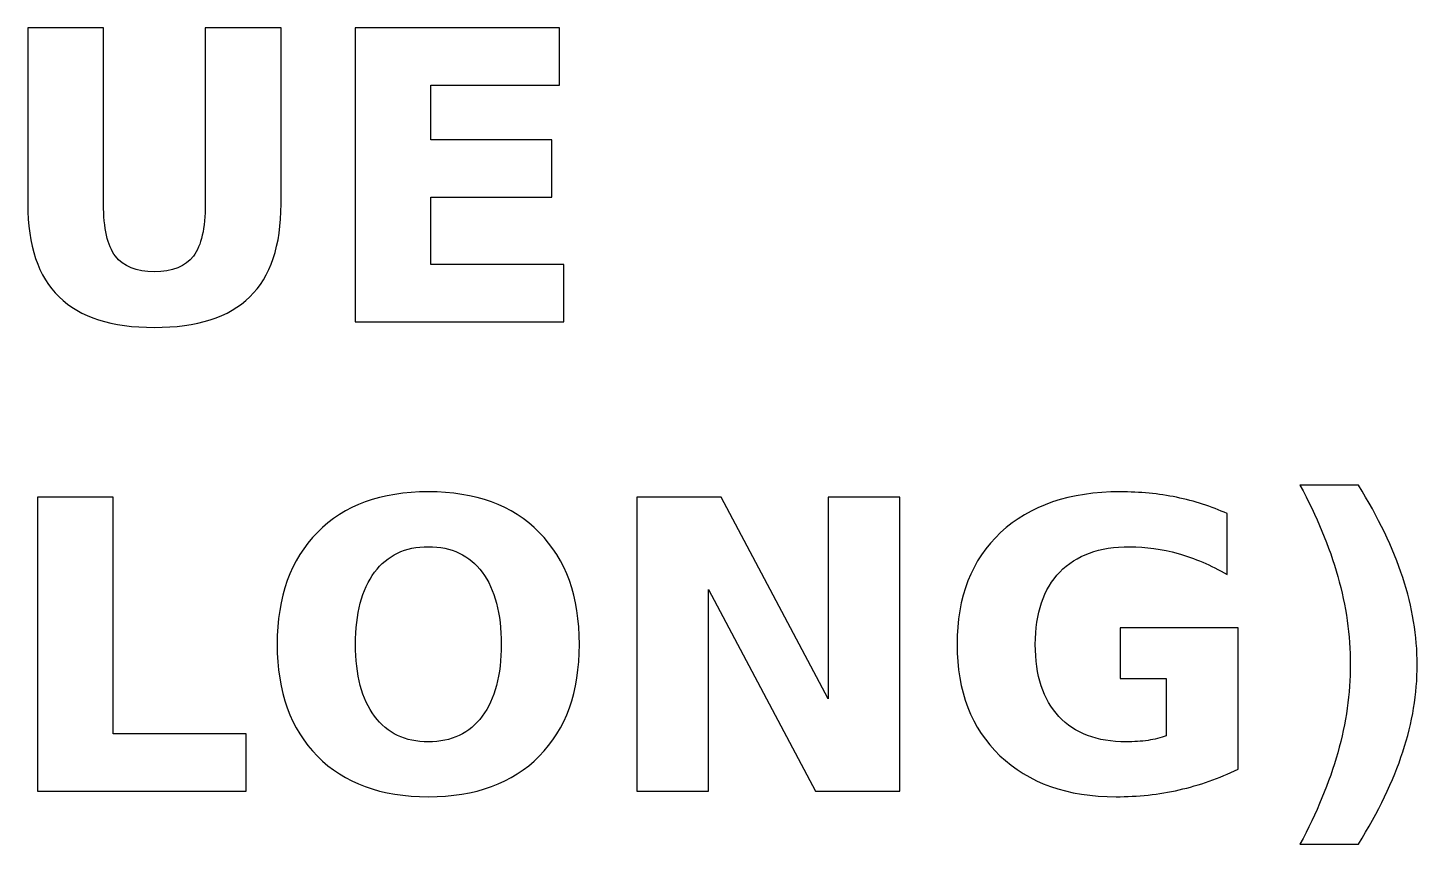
# Model space of a CAD drawing. Header units: centimetres. Extents: x -11.86 to -9.14, y -15.1 to -13.78.
# Drawn here: x -9.826 to -9.137, y -14.425 to -14.02 of the extents above; entities that cross this region are included whole.
import ezdxf

# ---------------------------------------------------------------- set-up
doc = ezdxf.new("R2010")
doc.units = ezdxf.units.CM
doc.header["$MEASUREMENT"] = 0
doc.layers.add('Layer 1', color=7, linetype='Continuous')

msp = doc.modelspace()

# ---------------------------------------------------------------- linework, layer by layer
at = {"layer": 'Layer 1', "color": 250}
for points, knots in [([(-9.82648, -14.02018), (-9.82648, -14.02018), (-9.78888, -14.02018), (-9.78888, -14.02018), (-9.78888, -14.02018), (-9.78888, -14.02018), (-9.78888, -14.10758), (-9.78888, -14.10758), (-9.78888, -14.10758), (-9.78888, -14.11961), (-9.78692, -14.12825), (-9.78298, -14.13341), (-9.78298, -14.13341), (-9.77905, -14.13858), (-9.77262, -14.14118), (-9.76368, -14.14118), (-9.76368, -14.14118), (-9.75468, -14.14118), (-9.74822, -14.13858), (-9.74428, -14.13341), (-9.74428, -14.13341), (-9.74035, -14.12825), (-9.73838, -14.11961), (-9.73838, -14.10758), (-9.73838, -14.10758), (-9.73838, -14.10758), (-9.73838, -14.02018), (-9.73838, -14.02018), (-9.73838, -14.02018), (-9.73838, -14.02018), (-9.70078, -14.02018), (-9.70078, -14.02018), (-9.70078, -14.02018), (-9.70078, -14.02018), (-9.70078, -14.10758), (-9.70078, -14.10758), (-9.70078, -14.10758), (-9.70078, -14.12821), (-9.70595, -14.14358), (-9.71632, -14.15368), (-9.71632, -14.15368), (-9.72665, -14.16378), (-9.74245, -14.16881), (-9.76368, -14.16881), (-9.76368, -14.16881), (-9.78485, -14.16881), (-9.80062, -14.16378), (-9.81095, -14.15368), (-9.81095, -14.15368), (-9.82132, -14.14358), (-9.82648, -14.12821), (-9.82648, -14.10758), (-9.82648, -14.10758), (-9.82648, -14.10758), (-9.82648, -14.02018), (-9.82648, -14.02018)], [0, 0, 0, 0, 0.071429, 0.071429, 0.071429, 0.071429, 0.142857, 0.142857, 0.142857, 0.142857, 0.214286, 0.214286, 0.214286, 0.214286, 0.285714, 0.285714, 0.285714, 0.285714, 0.357143, 0.357143, 0.357143, 0.357143, 0.428571, 0.428571, 0.428571, 0.428571, 0.5, 0.5, 0.5, 0.5, 0.571429, 0.571429, 0.571429, 0.571429, 0.642857, 0.642857, 0.642857, 0.642857, 0.714286, 0.714286, 0.714286, 0.714286, 0.785714, 0.785714, 0.785714, 0.785714, 0.857143, 0.857143, 0.857143, 0.857143, 0.928571, 0.928571, 0.928571, 0.928571, 1, 1, 1, 1]), ([(-9.66408, -14.02018), (-9.66408, -14.02018), (-9.56262, -14.02018), (-9.56262, -14.02018), (-9.56262, -14.02018), (-9.56262, -14.02018), (-9.56262, -14.04861), (-9.56262, -14.04861), (-9.56262, -14.04861), (-9.56262, -14.04861), (-9.62648, -14.04861), (-9.62648, -14.04861), (-9.62648, -14.04861), (-9.62648, -14.04861), (-9.62648, -14.07575), (-9.62648, -14.07575), (-9.62648, -14.07575), (-9.62648, -14.07575), (-9.56645, -14.07575), (-9.56645, -14.07575), (-9.56645, -14.07575), (-9.56645, -14.07575), (-9.56645, -14.10418), (-9.56645, -14.10418), (-9.56645, -14.10418), (-9.56645, -14.10418), (-9.62648, -14.10418), (-9.62648, -14.10418), (-9.62648, -14.10418), (-9.62648, -14.10418), (-9.62648, -14.13755), (-9.62648, -14.13755), (-9.62648, -14.13755), (-9.62648, -14.13755), (-9.56048, -14.13755), (-9.56048, -14.13755), (-9.56048, -14.13755), (-9.56048, -14.13755), (-9.56048, -14.16598), (-9.56048, -14.16598), (-9.56048, -14.16598), (-9.56048, -14.16598), (-9.66408, -14.16598), (-9.66408, -14.16598), (-9.66408, -14.16598), (-9.66408, -14.16598), (-9.66408, -14.02018), (-9.66408, -14.02018)], [0, 0, 0, 0, 0.083333, 0.083333, 0.083333, 0.083333, 0.166667, 0.166667, 0.166667, 0.166667, 0.25, 0.25, 0.25, 0.25, 0.333333, 0.333333, 0.333333, 0.333333, 0.416667, 0.416667, 0.416667, 0.416667, 0.5, 0.5, 0.5, 0.5, 0.583333, 0.583333, 0.583333, 0.583333, 0.666667, 0.666667, 0.666667, 0.666667, 0.75, 0.75, 0.75, 0.75, 0.833333, 0.833333, 0.833333, 0.833333, 0.916667, 0.916667, 0.916667, 0.916667, 1, 1, 1, 1]), ([(-9.82174, -14.25298), (-9.82174, -14.25298), (-9.78414, -14.25298), (-9.78414, -14.25298), (-9.78414, -14.25298), (-9.78414, -14.25298), (-9.78414, -14.37035), (-9.78414, -14.37035), (-9.78414, -14.37035), (-9.78414, -14.37035), (-9.71814, -14.37035), (-9.71814, -14.37035), (-9.71814, -14.37035), (-9.71814, -14.37035), (-9.71814, -14.39878), (-9.71814, -14.39878), (-9.71814, -14.39878), (-9.71814, -14.39878), (-9.82174, -14.39878), (-9.82174, -14.39878), (-9.82174, -14.39878), (-9.82174, -14.39878), (-9.82174, -14.25298), (-9.82174, -14.25298)], [0, 0, 0, 0, 0.166667, 0.166667, 0.166667, 0.166667, 0.333333, 0.333333, 0.333333, 0.333333, 0.5, 0.5, 0.5, 0.5, 0.666667, 0.666667, 0.666667, 0.666667, 0.833333, 0.833333, 0.833333, 0.833333, 1, 1, 1, 1]), ([(-9.62771, -14.25035), (-9.60428, -14.25035), (-9.58591, -14.25705), (-9.57265, -14.27048), (-9.57265, -14.27048), (-9.55935, -14.28388), (-9.55271, -14.30238), (-9.55271, -14.32601), (-9.55271, -14.32601), (-9.55271, -14.34958), (-9.55935, -14.36808), (-9.57265, -14.38148), (-9.57265, -14.38148), (-9.58591, -14.39491), (-9.60428, -14.40161), (-9.62771, -14.40161), (-9.62771, -14.40161), (-9.65108, -14.40161), (-9.66941, -14.39491), (-9.68275, -14.38148), (-9.68275, -14.38148), (-9.69605, -14.36808), (-9.70271, -14.34958), (-9.70271, -14.32601), (-9.70271, -14.32601), (-9.70271, -14.30238), (-9.69605, -14.28388), (-9.68275, -14.27048), (-9.68275, -14.27048), (-9.66941, -14.25705), (-9.65108, -14.25035), (-9.62771, -14.25035)], [0, 0, 0, 0, 0.125, 0.125, 0.125, 0.125, 0.25, 0.25, 0.25, 0.25, 0.375, 0.375, 0.375, 0.375, 0.5, 0.5, 0.5, 0.5, 0.625, 0.625, 0.625, 0.625, 0.75, 0.75, 0.75, 0.75, 0.875, 0.875, 0.875, 0.875, 1, 1, 1, 1]), ([(-9.52428, -14.25298), (-9.52428, -14.25298), (-9.48228, -14.25298), (-9.48228, -14.25298), (-9.48228, -14.25298), (-9.48228, -14.25298), (-9.42925, -14.35298), (-9.42925, -14.35298), (-9.42925, -14.35298), (-9.42925, -14.35298), (-9.42925, -14.25298), (-9.42925, -14.25298), (-9.42925, -14.25298), (-9.42925, -14.25298), (-9.39362, -14.25298), (-9.39362, -14.25298), (-9.39362, -14.25298), (-9.39362, -14.25298), (-9.39362, -14.39878), (-9.39362, -14.39878), (-9.39362, -14.39878), (-9.39362, -14.39878), (-9.43562, -14.39878), (-9.43562, -14.39878), (-9.43562, -14.39878), (-9.43562, -14.39878), (-9.48865, -14.29878), (-9.48865, -14.29878), (-9.48865, -14.29878), (-9.48865, -14.29878), (-9.48865, -14.39878), (-9.48865, -14.39878), (-9.48865, -14.39878), (-9.48865, -14.39878), (-9.52428, -14.39878), (-9.52428, -14.39878), (-9.52428, -14.39878), (-9.52428, -14.39878), (-9.52428, -14.25298), (-9.52428, -14.25298)], [0, 0, 0, 0, 0.1, 0.1, 0.1, 0.1, 0.2, 0.2, 0.2, 0.2, 0.3, 0.3, 0.3, 0.3, 0.4, 0.4, 0.4, 0.4, 0.5, 0.5, 0.5, 0.5, 0.6, 0.6, 0.6, 0.6, 0.7, 0.7, 0.7, 0.7, 0.8, 0.8, 0.8, 0.8, 0.9, 0.9, 0.9, 0.9, 1, 1, 1, 1]), ([(-9.22585, -14.38795), (-9.23521, -14.39251), (-9.24495, -14.39591), (-9.25505, -14.39821), (-9.25505, -14.39821), (-9.26515, -14.40048), (-9.27555, -14.40161), (-9.28631, -14.40161), (-9.28631, -14.40161), (-9.31058, -14.40161), (-9.32981, -14.39481), (-9.34401, -14.38125), (-9.34401, -14.38125), (-9.35821, -14.36768), (-9.36531, -14.34928), (-9.36531, -14.32601), (-9.36531, -14.32601), (-9.36531, -14.30251), (-9.35808, -14.28405), (-9.34365, -14.27055), (-9.34365, -14.27055), (-9.32918, -14.25708), (-9.30938, -14.25035), (-9.28425, -14.25035), (-9.28425, -14.25035), (-9.27455, -14.25035), (-9.26525, -14.25125), (-9.25635, -14.25308), (-9.25635, -14.25308), (-9.24748, -14.25491), (-9.23908, -14.25761), (-9.23121, -14.26118), (-9.23121, -14.26118), (-9.23121, -14.26118), (-9.23121, -14.29135), (-9.23121, -14.29135), (-9.23121, -14.29135), (-9.23935, -14.28671), (-9.24745, -14.28328), (-9.25548, -14.28101), (-9.25548, -14.28101), (-9.26351, -14.27871), (-9.27158, -14.27758), (-9.27965, -14.27758), (-9.27965, -14.27758), (-9.29465, -14.27758), (-9.30618, -14.28178), (-9.31428, -14.29015), (-9.31428, -14.29015), (-9.32238, -14.29851), (-9.32645, -14.31048), (-9.32645, -14.32601), (-9.32645, -14.32601), (-9.32645, -14.34145), (-9.32255, -14.35338), (-9.31471, -14.36178), (-9.31471, -14.36178), (-9.30691, -14.37018), (-9.29581, -14.37438), (-9.28141, -14.37438), (-9.28141, -14.37438), (-9.27751, -14.37438), (-9.27388, -14.37415), (-9.27051, -14.37365), (-9.27051, -14.37365), (-9.26715, -14.37315), (-9.26415, -14.37238), (-9.26148, -14.37135), (-9.26148, -14.37135), (-9.26148, -14.37135), (-9.26148, -14.34301), (-9.26148, -14.34301), (-9.26148, -14.34301), (-9.26148, -14.34301), (-9.28441, -14.34301), (-9.28441, -14.34301), (-9.28441, -14.34301), (-9.28441, -14.34301), (-9.28441, -14.31781), (-9.28441, -14.31781), (-9.28441, -14.31781), (-9.28441, -14.31781), (-9.22585, -14.31781), (-9.22585, -14.31781), (-9.22585, -14.31781), (-9.22585, -14.31781), (-9.22585, -14.38795), (-9.22585, -14.38795)], [0, 0, 0, 0, 0.045455, 0.045455, 0.045455, 0.045455, 0.090909, 0.090909, 0.090909, 0.090909, 0.136364, 0.136364, 0.136364, 0.136364, 0.181818, 0.181818, 0.181818, 0.181818, 0.227273, 0.227273, 0.227273, 0.227273, 0.272727, 0.272727, 0.272727, 0.272727, 0.318182, 0.318182, 0.318182, 0.318182, 0.363636, 0.363636, 0.363636, 0.363636, 0.409091, 0.409091, 0.409091, 0.409091, 0.454545, 0.454545, 0.454545, 0.454545, 0.5, 0.5, 0.5, 0.5, 0.545455, 0.545455, 0.545455, 0.545455, 0.590909, 0.590909, 0.590909, 0.590909, 0.636364, 0.636364, 0.636364, 0.636364, 0.681818, 0.681818, 0.681818, 0.681818, 0.727273, 0.727273, 0.727273, 0.727273, 0.772727, 0.772727, 0.772727, 0.772727, 0.818182, 0.818182, 0.818182, 0.818182, 0.863636, 0.863636, 0.863636, 0.863636, 0.909091, 0.909091, 0.909091, 0.909091, 0.954545, 0.954545, 0.954545, 0.954545, 1, 1, 1, 1]), ([(-9.19511, -14.42515), (-9.18678, -14.40965), (-9.18051, -14.39451), (-9.17634, -14.37975), (-9.17634, -14.37975), (-9.17218, -14.36495), (-9.17011, -14.35038), (-9.17011, -14.33598), (-9.17011, -14.33598), (-9.17011, -14.32158), (-9.17218, -14.30701), (-9.17634, -14.29228), (-9.17634, -14.29228), (-9.18051, -14.27755), (-9.18678, -14.26245), (-9.19511, -14.24701), (-9.19511, -14.24701), (-9.19511, -14.24701), (-9.16611, -14.24701), (-9.16611, -14.24701), (-9.16611, -14.24701), (-9.15621, -14.26298), (-9.14888, -14.27825), (-9.14408, -14.29288), (-9.14408, -14.29288), (-9.13931, -14.30748), (-9.13691, -14.32191), (-9.13691, -14.33618), (-9.13691, -14.33618), (-9.13691, -14.35045), (-9.13928, -14.36481), (-9.14404, -14.37928), (-9.14404, -14.37928), (-9.14878, -14.39378), (-9.15614, -14.40908), (-9.16611, -14.42515), (-9.16611, -14.42515), (-9.16611, -14.42515), (-9.19511, -14.42515), (-9.19511, -14.42515)], [0, 0, 0, 0, 0.1, 0.1, 0.1, 0.1, 0.2, 0.2, 0.2, 0.2, 0.3, 0.3, 0.3, 0.3, 0.4, 0.4, 0.4, 0.4, 0.5, 0.5, 0.5, 0.5, 0.6, 0.6, 0.6, 0.6, 0.7, 0.7, 0.7, 0.7, 0.8, 0.8, 0.8, 0.8, 0.9, 0.9, 0.9, 0.9, 1, 1, 1, 1]), ([(-9.62771, -14.27758), (-9.63918, -14.27758), (-9.64805, -14.28181), (-9.65438, -14.29028), (-9.65438, -14.29028), (-9.66068, -14.29875), (-9.66385, -14.31065), (-9.66385, -14.32601), (-9.66385, -14.32601), (-9.66385, -14.34135), (-9.66068, -14.35321), (-9.65438, -14.36168), (-9.65438, -14.36168), (-9.64805, -14.37015), (-9.63918, -14.37438), (-9.62771, -14.37438), (-9.62771, -14.37438), (-9.61618, -14.37438), (-9.60728, -14.37015), (-9.60095, -14.36168), (-9.60095, -14.36168), (-9.59465, -14.35321), (-9.59148, -14.34135), (-9.59148, -14.32601), (-9.59148, -14.32601), (-9.59148, -14.31065), (-9.59465, -14.29875), (-9.60095, -14.29028), (-9.60095, -14.29028), (-9.60728, -14.28181), (-9.61618, -14.27758), (-9.62771, -14.27758)], [0, 0, 0, 0, 0.125, 0.125, 0.125, 0.125, 0.25, 0.25, 0.25, 0.25, 0.375, 0.375, 0.375, 0.375, 0.5, 0.5, 0.5, 0.5, 0.625, 0.625, 0.625, 0.625, 0.75, 0.75, 0.75, 0.75, 0.875, 0.875, 0.875, 0.875, 1, 1, 1, 1])]:
    msp.add_open_spline(points, degree=3, knots=knots, dxfattribs=at)

doc.saveas('drawing.dxf')
